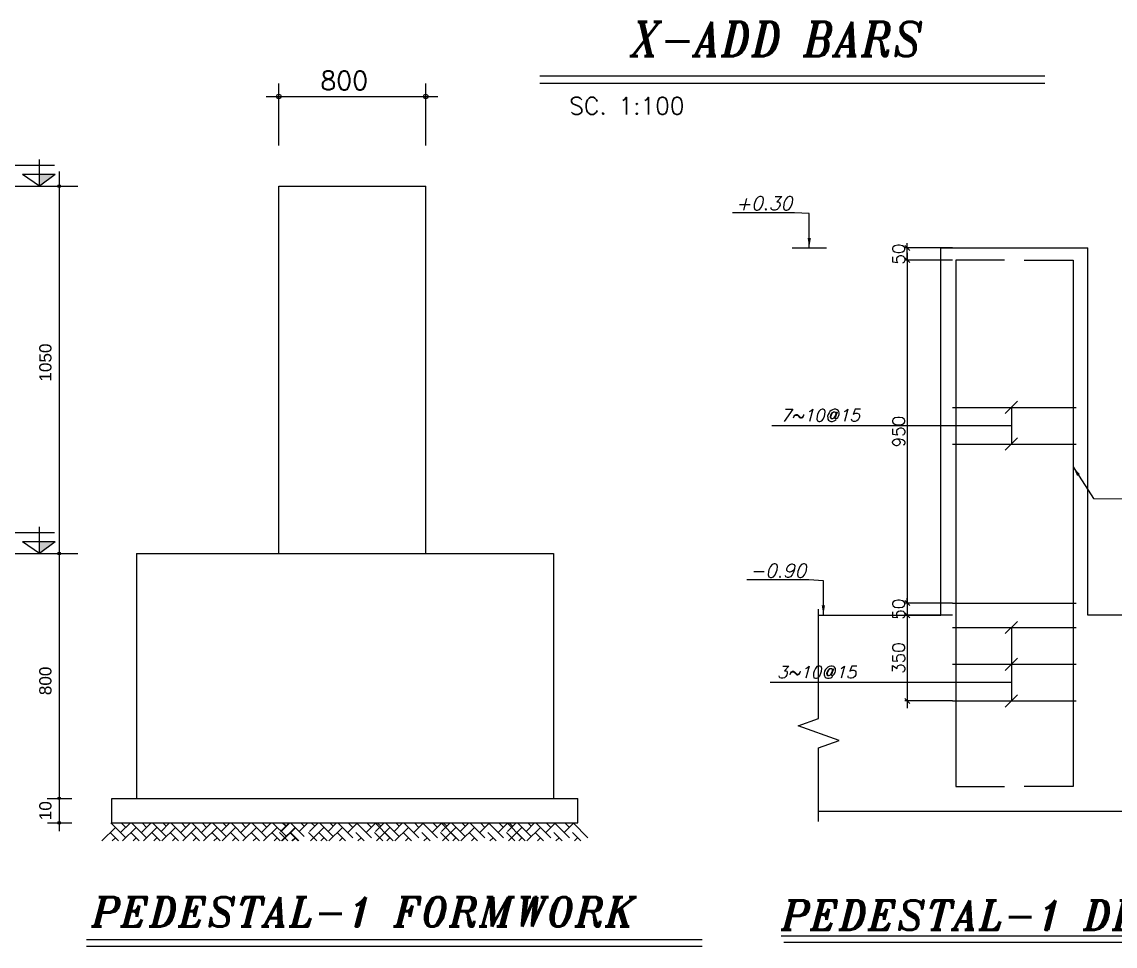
# Model space of a CAD drawing. Header units: inches. Extents: x 1387 to 2676, y -3554 to -2136.
# Drawn here: x 2524.29 to 2546.62, y -2247.5 to -2228.63 of the extents above; entities that cross this region are included whole.
import ezdxf
from ezdxf.enums import TextEntityAlignment as Align

# ---------------------------------------------------------------- set-up
doc = ezdxf.new("R2010")
doc.units = ezdxf.units.IN
doc.header["$MEASUREMENT"] = 0
for name, color, linetype in [('1', 1, 'Continuous'), ('1R', 1, 'Continuous'), ('2Y', 2, 'Continuous'), ('3G', 3, 'Continuous'), ('4C', 4, 'Continuous'), ('6M', 6, 'Continuous'), ('SAZE_DRAWINGS', 7, 'Continuous')]:
    doc.layers.add(name, color=color, linetype=linetype)
doc.styles.add('ITALICT', font='italict')
doc.styles.add('ROMANS', font='ROMANS')
doc.styles.add('SAZE_STYLE', font='romansp.shx', dxfattribs={"oblique": 15})
doc.styles.get("Standard").update_dxf_attribs({"font": 'arial.ttf'})
doc.dimstyles.new('SAZE_DIM_STYLE', dxfattribs={"dimtxt": 0.22, "dimasz": 0.2, "dimexe": 0.1, "dimexo": 0.05, "dimgap": 0.05, "dimtad": 1, "dimzin": 0, "dimdsep": 46, "dimtxsty": 'ROMANS', "dimcen": 2.5, "dimclrd": 1, "dimclre": 1, "dimclrt": 3, "dimadec": 0, "dimazin": 0, "dimtfac": 1, "dimtix": 1, "dimtmove": 1, "dimatfit": 3, "dimfxl": 1, "dimarcsym": 0})

# ---------------------------------------------------------------- blocks, each defined once
blk = doc.blocks.new('P')
at = {"layer": '6M'}
blk.add_circle((0, 0), 0.291, dxfattribs=at)
blk = doc.blocks.new('_Oblique')
at = {"color": 0, "linetype": 'ByBlock', "lineweight": -2}
blk.add_line((-0.5, -0.5), (0.5, 0.5), dxfattribs=at)
blk = doc.blocks.new('*D1937')
at = {"layer": 'Defpoints', "color": 0, "transparency": 16777216}
for p in [(2543.302, -2240.742), (2542.377, -2242.492), (2543.302, -2242.492)]:
    blk.add_point(p, dxfattribs=at)
at = {"layer": 'SAZE_DRAWINGS', "color": 2, "lineweight": -2, "transparency": 16777216}
for p, q in [((2543.302, -2240.742), (2542.327, -2240.742)), ((2542.377, -2240.592), (2542.377, -2242.642)), ((2543.302, -2242.492), (2542.327, -2242.492))]:
    blk.add_line(p, q, dxfattribs=at)
at = {"layer": 'SAZE_DRAWINGS', "color": 2, "lineweight": -2, "transparency": 16777216, "xscale": 0.1, "yscale": 0.1, "zscale": 0.1}
for p, rotation in [((2542.377, -2240.742), 90), ((2542.377, -2242.492), 270)]:
    blk.add_blockref('_Oblique', p, dxfattribs=dict(at, rotation=rotation))
at = {"layer": 'SAZE_DRAWINGS', "color": 3, "transparency": 16777216, "insert": (2542.202, -2241.617), "char_height": 0.25, "attachment_point": 5, "rotation": 90, "style": 'ROMANS'}
blk.add_mtext('350', dxfattribs=at)
blk = doc.blocks.new('*D1938')
at = {"layer": 'Defpoints', "color": 0, "transparency": 16777216}
for p in [(2543.065, -2233.492), (2542.377, -2240.492), (2543.065, -2240.492)]:
    blk.add_point(p, dxfattribs=at)
at = {"layer": 'SAZE_DRAWINGS', "color": 2, "lineweight": -2, "transparency": 16777216}
for p, q in [((2542.377, -2233.342), (2542.377, -2240.642)), ((2543.065, -2233.492), (2542.327, -2233.492)), ((2543.065, -2240.492), (2542.327, -2240.492))]:
    blk.add_line(p, q, dxfattribs=at)
at = {"layer": 'SAZE_DRAWINGS', "color": 2, "lineweight": -2, "transparency": 16777216, "xscale": 0.1, "yscale": 0.1, "zscale": 0.1}
for p, rotation in [((2542.377, -2233.492), 90), ((2542.377, -2240.492), 270)]:
    blk.add_blockref('_Oblique', p, dxfattribs=dict(at, rotation=rotation))
at = {"layer": 'SAZE_DRAWINGS', "color": 3, "transparency": 16777216, "insert": (2542.202, -2236.992), "char_height": 0.25, "attachment_point": 5, "rotation": 90, "style": 'ROMANS'}
blk.add_mtext('950', dxfattribs=at)
blk = doc.blocks.new('*D1939')
at = {"layer": 'Defpoints', "color": 0, "transparency": 16777216}
for p in [(2543.302, -2240.492), (2542.377, -2240.742), (2543.302, -2240.742)]:
    blk.add_point(p, dxfattribs=at)
at = {"layer": 'SAZE_DRAWINGS', "color": 2, "lineweight": -2, "transparency": 16777216}
for p, q in [((2543.302, -2240.492), (2542.327, -2240.492)), ((2542.377, -2240.492), (2542.377, -2240.392)), ((2542.377, -2240.492), (2542.377, -2240.742)), ((2543.302, -2240.742), (2542.327, -2240.742)), ((2542.377, -2240.742), (2542.377, -2240.842))]:
    blk.add_line(p, q, dxfattribs=at)
at = {"layer": 'SAZE_DRAWINGS', "color": 2, "lineweight": -2, "transparency": 16777216, "xscale": 0.1, "yscale": 0.1, "zscale": 0.1}
for p, rotation in [((2542.377, -2240.492), 270), ((2542.377, -2240.742), 90)]:
    blk.add_blockref('_Oblique', p, dxfattribs=dict(at, rotation=rotation))
at = {"layer": 'SAZE_DRAWINGS', "color": 3, "transparency": 16777216, "insert": (2542.202, -2240.617), "char_height": 0.25, "attachment_point": 5, "rotation": 90, "style": 'ROMANS'}
blk.add_mtext('50', dxfattribs=at)
blk = doc.blocks.new('*D1940')
at = {"layer": 'Defpoints', "color": 0, "transparency": 16777216}
for p in [(2542.377, -2233.242), (2543.302, -2233.242), (2543.302, -2233.492)]:
    blk.add_point(p, dxfattribs=at)
at = {"layer": 'SAZE_DRAWINGS', "color": 2, "lineweight": -2, "transparency": 16777216}
for p, q in [((2542.377, -2233.242), (2542.377, -2233.142)), ((2543.302, -2233.242), (2542.327, -2233.242)), ((2542.377, -2233.492), (2542.377, -2233.242)), ((2543.302, -2233.492), (2542.327, -2233.492)), ((2542.377, -2233.492), (2542.377, -2233.592))]:
    blk.add_line(p, q, dxfattribs=at)
at = {"layer": 'SAZE_DRAWINGS', "color": 2, "lineweight": -2, "transparency": 16777216, "xscale": 0.1, "yscale": 0.1, "zscale": 0.1}
for p, rotation in [((2542.377, -2233.242), 270), ((2542.377, -2233.492), 90)]:
    blk.add_blockref('_Oblique', p, dxfattribs=dict(at, rotation=rotation))
at = {"layer": 'SAZE_DRAWINGS', "color": 3, "transparency": 16777216, "insert": (2542.202, -2233.367), "char_height": 0.25, "width": 0.13333, "attachment_point": 5, "rotation": 90, "style": 'ROMANS'}
blk.add_mtext('50', dxfattribs=at)

msp = doc.modelspace()

# ---------------------------------------------------------------- linework, layer by layer
at = {"color": 2}
for p, q in [((2524.65131129, -2231.98017925), (2524.65131129, -2231.43732604)), ((2524.65131129, -2239.48017925), (2524.65131129, -2238.93732604))]:
    msp.add_line(p, q, dxfattribs=at)
at = {"layer": '1R'}
for p, q in [((2529.54159186, -2231.15194556), (2529.54159186, -2229.88545577)), ((2532.54324102, -2231.15194556), (2532.54324102, -2229.88545577)), ((2529.28502908, -2230.1489658), (2532.78902607, -2230.1489658)), ((2525.0547599, -2231.67765772), (2525.0547599, -2239.45457853)), ((2523.17043999, -2231.98003345), (2525.43691785, -2231.98003345)), ((2525.0547599, -2239.17765772), (2525.0547599, -2245.14975516)), ((2523.17043999, -2239.48003345), (2525.43691785, -2239.48003345)), ((2524.81140618, -2239.48003345), (2525.31759555, -2239.48003345)), ((2529.54159186, -2239.48003345), (2532.54189489, -2239.48003345)), ((2524.81140618, -2244.48003345), (2525.31759555, -2244.48003345)), ((2524.81873331, -2244.98003207), (2525.31759555, -2244.98003207))]:
    msp.add_line(p, q, dxfattribs=at)
at = {"layer": '2Y'}
for p, q in [((2524.96306368, -2231.56072959), (2523.14574273, -2231.56072959)), ((2524.65131129, -2231.98017925), (2524.30402915, -2231.73957715)), ((2524.30411809, -2231.73328596), (2524.97196835, -2231.73328596)), ((2524.97187941, -2231.73957715), (2524.65131129, -2231.98017925)), ((2524.96306368, -2239.06072959), (2523.14574273, -2239.06072959)), ((2524.65131129, -2239.48017925), (2524.30402915, -2239.23957715)), ((2524.30411809, -2239.23328596), (2524.97196835, -2239.23328596)), ((2524.97187941, -2239.23957715), (2524.65131129, -2239.48017925)), ((2526.41670428, -2245.2850361), (2526.11170025, -2244.98003207)), ((2526.31063856, -2245.17897038), (2526.50957687, -2244.98003207)), ((2526.41670428, -2245.07290465), (2526.3238317, -2244.98003207)), ((2526.84096718, -2245.2850361), (2526.53596314, -2244.98003207)), ((2526.73490145, -2245.17897038), (2526.93383976, -2244.98003207)), ((2526.84096718, -2245.07290465), (2526.74809459, -2244.98003207)), ((2526.84096718, -2245.07290465), (2526.74809459, -2244.98003207)), ((2527.24243792, -2245.26224396), (2526.96022603, -2244.98003207)), ((2527.1363722, -2245.15617823), (2527.31251837, -2244.98003207)), ((2527.24243792, -2245.05011251), (2527.17235748, -2244.98003207)), ((2527.64390867, -2245.2850361), (2527.33890464, -2244.98003207)), ((2527.53784295, -2245.17897038), (2527.73678126, -2244.98003207)), ((2527.64390867, -2245.07290465), (2527.55103608, -2244.98003207)), ((2528.06817156, -2245.2850361), (2527.76316753, -2244.98003207)), ((2527.96210584, -2245.17897038), (2528.16104415, -2244.98003207)), ((2528.06817156, -2245.07290465), (2527.97529898, -2244.98003207)), ((2528.06817156, -2245.07290465), (2527.97529898, -2244.98003207)), ((2528.46964231, -2245.26224396), (2528.18743042, -2244.98003207)), ((2528.36357659, -2245.15617823), (2528.53972276, -2244.98003207)), ((2528.46964231, -2245.05011251), (2528.39956187, -2244.98003207)), ((2528.87111306, -2245.2850361), (2528.56610903, -2244.98003207)), ((2528.76504734, -2245.17897038), (2528.96398565, -2244.98003207)), ((2528.87111306, -2245.07290465), (2528.77824047, -2244.98003207)), ((2529.29537595, -2245.2850361), (2528.99037192, -2244.98003207)), ((2529.18931023, -2245.17897038), (2529.38824854, -2244.98003207)), ((2529.29537595, -2245.07290465), (2529.20250336, -2244.98003207)), ((2529.29537595, -2245.07290465), (2529.20250336, -2244.98003207)), ((2529.6968467, -2245.26224396), (2529.41463481, -2244.98003207)), ((2529.57721638, -2245.1561824), (2529.75336254, -2244.98003623)), ((2529.59078098, -2245.15617823), (2529.76692715, -2244.98003207)), ((2529.6832821, -2245.05011667), (2529.61320165, -2244.98003623)), ((2529.6968467, -2245.05011251), (2529.62676626, -2244.98003207)), ((2530.0619607, -2245.26224812), (2529.77974881, -2244.98003623)), ((2529.95589498, -2245.1561824), (2530.13204115, -2244.98003623)), ((2530.0619607, -2245.05011667), (2529.99188026, -2244.98003623)), ((2530.16802643, -2245.1561824), (2530.3441726, -2244.98003623)), ((2530.27409215, -2245.05011667), (2530.20401171, -2244.98003623)), ((2530.65277076, -2245.26224812), (2530.37055887, -2244.98003623)), ((2530.54670503, -2245.1561824), (2530.7228512, -2244.98003623)), ((2530.65277076, -2245.05011667), (2530.58269031, -2244.98003623)), ((2531.0542415, -2245.28504026), (2530.74923747, -2244.98003623)), ((2530.94817578, -2245.17897454), (2531.14711409, -2244.98003623)), ((2531.0542415, -2245.07290882), (2530.96136892, -2244.98003623)), ((2531.43292011, -2245.28504026), (2531.12791608, -2244.98003623)), ((2531.32685439, -2245.17897454), (2531.5257927, -2244.98003623)), ((2531.43292011, -2245.07290882), (2531.34004752, -2244.98003623)), ((2531.81159733, -2245.28503887), (2531.5065933, -2244.98003484)), ((2531.5161923, -2245.15618101), (2531.69233847, -2244.98003484)), ((2531.62225803, -2245.05011529), (2531.55217758, -2244.98003484)), ((2532.00093663, -2245.26224673), (2531.71872474, -2244.98003484)), ((2531.89487091, -2245.15618101), (2532.07101708, -2244.98003484)), ((2532.00093663, -2245.05011529), (2531.93085619, -2244.98003484)), ((2532.40240738, -2245.28503887), (2532.09740335, -2244.98003484)), ((2532.29634166, -2245.17897315), (2532.49527997, -2244.98003484)), ((2532.40240738, -2245.07290743), (2532.30953479, -2244.98003484)), ((2532.78108599, -2245.28503887), (2532.47608195, -2244.98003484)), ((2532.67502026, -2245.17897315), (2532.87395857, -2244.98003484)), ((2532.78108599, -2245.07290743), (2532.6882134, -2244.98003484)), ((2533.1597632, -2245.28503749), (2532.85475917, -2244.98003345)), ((2532.86435818, -2245.15617962), (2533.04050435, -2244.98003345)), ((2532.9704239, -2245.0501139), (2532.90034346, -2244.98003345)), ((2533.34910251, -2245.26224534), (2533.06689062, -2244.98003345)), ((2533.24303678, -2245.15617962), (2533.41918295, -2244.98003345)), ((2533.34910251, -2245.0501139), (2533.27902206, -2244.98003345)), ((2533.75057325, -2245.28503749), (2533.44556922, -2244.98003345)), ((2533.64450753, -2245.17897176), (2533.84344584, -2244.98003345)), ((2533.75057325, -2245.07290604), (2533.65770067, -2244.98003345)), ((2534.12925186, -2245.28503749), (2533.82424783, -2244.98003345)), ((2534.02318614, -2245.17897176), (2534.22212445, -2244.98003345)), ((2534.12925186, -2245.07290604), (2534.03637927, -2244.98003345)), ((2534.50792908, -2245.2850361), (2534.20292505, -2244.98003207)), ((2534.21137946, -2245.15617823), (2534.38752563, -2244.98003207)), ((2534.31744518, -2245.05011251), (2534.24736474, -2244.98003207)), ((2534.69612379, -2245.26224396), (2534.4139119, -2244.98003207)), ((2534.59005807, -2245.15617823), (2534.76620423, -2244.98003207)), ((2534.69612379, -2245.05011251), (2534.62604334, -2244.98003207)), ((2535.09759454, -2245.2850361), (2534.7925905, -2244.98003207)), ((2534.99152881, -2245.17897038), (2535.19046712, -2244.98003207)), ((2535.09759454, -2245.07290465), (2535.00472195, -2244.98003207)), ((2535.47627314, -2245.2850361), (2535.17126911, -2244.98003207)), ((2535.37020742, -2245.17897038), (2535.56914573, -2244.98003207)), ((2535.47627314, -2245.07290465), (2535.38340055, -2244.98003207)), ((2535.85495036, -2245.28503471), (2535.54994633, -2244.98003068)), ((2525.92840209, -2245.3490754), (2526.20457284, -2245.07290465)), ((2526.26861214, -2245.3490754), (2526.09850712, -2245.17897038)), ((2526.35266498, -2245.3490754), (2526.62883573, -2245.07290465)), ((2526.69287503, -2245.3490754), (2526.52277001, -2245.17897038)), ((2526.77692787, -2245.3490754), (2527.05309862, -2245.07290465)), ((2527.11713793, -2245.3490754), (2526.9470329, -2245.17897038)), ((2527.15560648, -2245.3490754), (2527.43177723, -2245.07290465)), ((2527.15560648, -2245.3490754), (2527.43177723, -2245.07290465)), ((2527.49581653, -2245.3490754), (2527.3257115, -2245.17897038)), ((2527.49581653, -2245.3490754), (2527.3257115, -2245.17897038)), ((2527.57986937, -2245.3490754), (2527.85604012, -2245.07290465)), ((2527.92007942, -2245.3490754), (2527.7499744, -2245.17897038)), ((2528.00413226, -2245.3490754), (2528.28030301, -2245.07290465)), ((2528.34434231, -2245.3490754), (2528.17423729, -2245.17897038)), ((2528.38281087, -2245.3490754), (2528.65898162, -2245.07290465)), ((2528.38281087, -2245.3490754), (2528.65898162, -2245.07290465)), ((2528.72302092, -2245.3490754), (2528.55291589, -2245.17897038)), ((2528.72302092, -2245.3490754), (2528.55291589, -2245.17897038)), ((2528.80707376, -2245.3490754), (2529.08324451, -2245.07290465)), ((2529.14728381, -2245.3490754), (2528.97717878, -2245.17897038)), ((2529.23133665, -2245.3490754), (2529.5075074, -2245.07290465)), ((2529.5715467, -2245.3490754), (2529.40144168, -2245.17897038)), ((2529.72567385, -2245.34907957), (2529.55556883, -2245.17897454)), ((2529.59645065, -2245.34907957), (2529.8726214, -2245.07290882)), ((2529.61001525, -2245.3490754), (2529.886186, -2245.07290465)), ((2529.93666071, -2245.34907957), (2529.76655568, -2245.17897454)), ((2529.93666071, -2245.34907957), (2529.76655568, -2245.17897454)), ((2529.95022531, -2245.3490754), (2529.78012028, -2245.17897038)), ((2530.31648391, -2245.34907957), (2530.14637888, -2245.17897454)), ((2530.1872607, -2245.34907957), (2530.46343145, -2245.07290882)), ((2530.52747076, -2245.34907957), (2530.35736573, -2245.17897454)), ((2530.52747076, -2245.34907957), (2530.35736573, -2245.17897454)), ((2530.56593931, -2245.34907957), (2530.84211006, -2245.07290882)), ((2530.90614936, -2245.34907957), (2530.73604434, -2245.17897454)), ((2531.28482797, -2245.34907957), (2531.11472294, -2245.17897454)), ((2531.66350519, -2245.34907818), (2531.49340016, -2245.17897315)), ((2531.66464978, -2245.34907818), (2531.49454475, -2245.17897315)), ((2531.53542658, -2245.34907818), (2531.81159733, -2245.07290743)), ((2531.87563663, -2245.34907818), (2531.70553161, -2245.17897315)), ((2531.87563663, -2245.34907818), (2531.70553161, -2245.17897315)), ((2531.91410518, -2245.34907818), (2532.19027593, -2245.07290743)), ((2532.25431524, -2245.34907818), (2532.08421021, -2245.17897315)), ((2532.63299384, -2245.34907818), (2532.46288882, -2245.17897315)), ((2533.01167106, -2245.34907679), (2532.84156603, -2245.17897176)), ((2533.01281566, -2245.34907679), (2532.84271063, -2245.17897176)), ((2532.88359245, -2245.34907679), (2533.1597632, -2245.07290604)), ((2533.22380251, -2245.34907679), (2533.05369748, -2245.17897176)), ((2533.22380251, -2245.34907679), (2533.05369748, -2245.17897176)), ((2533.26227106, -2245.34907679), (2533.53844181, -2245.07290604)), ((2533.60248111, -2245.34907679), (2533.43237609, -2245.17897176)), ((2533.98115972, -2245.34907679), (2533.81105469, -2245.17897176)), ((2534.35983694, -2245.3490754), (2534.18973191, -2245.17897038)), ((2534.35983694, -2245.3490754), (2534.18973191, -2245.17897038)), ((2534.23061374, -2245.3490754), (2534.50678449, -2245.07290465)), ((2534.57082379, -2245.3490754), (2534.40071876, -2245.17897038)), ((2534.57082379, -2245.3490754), (2534.40071876, -2245.17897038)), ((2534.60929234, -2245.3490754), (2534.88546309, -2245.07290465)), ((2534.9495024, -2245.3490754), (2534.77939737, -2245.17897038)), ((2535.328181, -2245.3490754), (2535.15807597, -2245.17897038)), ((2535.70685822, -2245.34907402), (2535.53675319, -2245.17896899)), ((2526.14053353, -2245.3490754), (2526.20457284, -2245.2850361)), ((2526.56479643, -2245.3490754), (2526.62883573, -2245.2850361)), ((2526.98905932, -2245.3490754), (2527.05309862, -2245.2850361)), ((2527.36773792, -2245.3490754), (2527.43177723, -2245.2850361)), ((2527.36773792, -2245.3490754), (2527.43177723, -2245.2850361)), ((2527.79200081, -2245.3490754), (2527.85604012, -2245.2850361)), ((2528.21626371, -2245.3490754), (2528.28030301, -2245.2850361)), ((2528.59494231, -2245.3490754), (2528.65898162, -2245.2850361)), ((2528.59494231, -2245.3490754), (2528.65898162, -2245.2850361)), ((2529.0192052, -2245.3490754), (2529.08324451, -2245.2850361)), ((2529.44346809, -2245.3490754), (2529.5075074, -2245.2850361)), ((2529.59759525, -2245.34907957), (2529.66163455, -2245.28504026)), ((2529.8085821, -2245.34907957), (2529.8726214, -2245.28504026)), ((2529.8085821, -2245.34907957), (2529.8726214, -2245.28504026)), ((2529.8221467, -2245.3490754), (2529.886186, -2245.2850361)), ((2530.1884053, -2245.34907957), (2530.2524446, -2245.28504026)), ((2530.39939215, -2245.34907957), (2530.46343145, -2245.28504026)), ((2530.39939215, -2245.34907957), (2530.46343145, -2245.28504026)), ((2530.77807075, -2245.34907957), (2530.84211006, -2245.28504026)), ((2531.15674936, -2245.34907957), (2531.22078866, -2245.28504026)), ((2531.53542658, -2245.34907818), (2531.59946588, -2245.28503887)), ((2531.53657117, -2245.34907818), (2531.60061048, -2245.28503887)), ((2531.74755802, -2245.34907818), (2531.81159733, -2245.28503887)), ((2531.74755802, -2245.34907818), (2531.81159733, -2245.28503887)), ((2532.12623663, -2245.34907818), (2532.19027593, -2245.28503887)), ((2532.50491524, -2245.34907818), (2532.56895454, -2245.28503887)), ((2532.88359245, -2245.34907679), (2532.94763176, -2245.28503749)), ((2532.88473705, -2245.34907679), (2532.94877635, -2245.28503749)), ((2533.0957239, -2245.34907679), (2533.1597632, -2245.28503749)), ((2533.0957239, -2245.34907679), (2533.1597632, -2245.28503749)), ((2533.4744025, -2245.34907679), (2533.53844181, -2245.28503749)), ((2533.85308111, -2245.34907679), (2533.91712041, -2245.28503749)), ((2534.23175833, -2245.3490754), (2534.29579763, -2245.2850361)), ((2534.23175833, -2245.3490754), (2534.29579763, -2245.2850361)), ((2534.44274518, -2245.3490754), (2534.50678449, -2245.2850361)), ((2534.44274518, -2245.3490754), (2534.50678449, -2245.2850361)), ((2534.82142379, -2245.3490754), (2534.88546309, -2245.2850361)), ((2535.20010239, -2245.3490754), (2535.2641417, -2245.2850361)), ((2535.57877961, -2245.34907402), (2535.64281891, -2245.28503471))]:
    msp.add_line(p, q, dxfattribs=at)
at = {"layer": '3G', "linetype": 'ByBlock'}
msp.add_line((2534.87301219, -2229.87518368, -0.00000026), (2545.18230099, -2229.87518368, -0.00000026), dxfattribs=at)
at = {"layer": '3G'}
for p, q in [((2534.88583315, -2229.87518368, -0.00000026), (2545.18230099, -2229.87518368, -0.00000026)), ((2529.54159186, -2239.48003345), (2529.54159186, -2231.98003345)), ((2529.54159186, -2231.98003345), (2532.54189489, -2231.98003345)), ((2532.54189489, -2239.48003345), (2532.54189489, -2231.98003345)), ((2526.63451307, -2239.48003345), (2526.63451307, -2244.48003345)), ((2526.63451307, -2239.48003345), (2529.54159186, -2239.48003345)), ((2532.54189489, -2239.48003345), (2535.15001463, -2239.48003345)), ((2535.15001463, -2239.48003345), (2535.15001463, -2244.48003345)), ((2526.13451307, -2244.98003345), (2526.13451307, -2244.48003345)), ((2526.13451307, -2244.48003345), (2535.65001463, -2244.48003345)), ((2535.65001463, -2244.98003345), (2535.65001463, -2244.48003345)), ((2526.13451307, -2244.98003345), (2535.65001463, -2244.98003345)), ((2539.8563789, -2247.41917287), (2549.01811543, -2247.41917287)), ((2525.61538659, -2247.49781278), (2538.18699115, -2247.49781278))]:
    msp.add_line(p, q, dxfattribs=at)
for points in [[(2524.65131129, -2231.98017925), (2524.97187941, -2231.73957715), (2524.65131129, -2231.73957715)], [(2524.65131129, -2239.48017925), (2524.97187941, -2239.23957715), (2524.65131129, -2239.23957715)]]:
    msp.add_solid(points, dxfattribs=at)
at = {"layer": '6M', "color": 4}
msp.add_line((2534.87301219, -2229.72461656, -0.00000026), (2545.18230099, -2229.72461656, -0.00000026), dxfattribs=at)
at = {"layer": '6M'}
msp.add_line((2525.61538659, -2247.36339976), (2538.18699115, -2247.36339976), dxfattribs=at)
at = {"layer": 'SAZE_DRAWINGS', "color": 3}
for p, q in [((2540.02468033, -2233.24164019), (2540.72468033, -2233.24164019)), ((2543.06491826, -2233.24164019), (2546.06491826, -2233.24164019)), ((2543.30241826, -2236.49719741), (2545.82741826, -2236.49719741)), ((2543.30241826, -2237.24719741), (2545.82741826, -2237.24719741)), ((2543.30241826, -2240.49164019), (2545.82741826, -2240.49164019)), ((2540.56491826, -2240.74164019), (2541.01274866, -2240.74164019)), ((2543.30241826, -2240.99164019), (2545.82741826, -2240.99164019)), ((2543.30241826, -2240.99164019), (2545.82741826, -2240.99164019)), ((2543.30241826, -2241.74164019), (2545.82741826, -2241.74164019)), ((2543.30241826, -2241.74164019), (2545.82741826, -2241.74164019)), ((2543.30241826, -2242.49164019), (2545.82741826, -2242.49164019)), ((2543.30241826, -2242.49164019), (2545.82741826, -2242.49164019)), ((2540.56491826, -2244.74164019), (2548.56491826, -2244.74164019))]:
    msp.add_line(p, q, dxfattribs=at)
at = {"layer": 'SAZE_DRAWINGS', "color": 2}
for p, q in [((2544.62741826, -2236.37219741), (2544.37741826, -2236.62219741)), ((2544.50241826, -2236.49719741), (2544.50241826, -2237.24719741)), ((2544.50241826, -2236.87219741), (2539.60741826, -2236.87219741)), ((2544.62741826, -2237.12219741), (2544.37741826, -2237.37219741)), ((2544.62741826, -2240.86664019), (2544.37741826, -2241.11664019)), ((2544.62741826, -2240.86664019), (2544.37741826, -2241.11664019)), ((2544.50241826, -2240.99164019), (2544.50241826, -2242.49164019)), ((2544.50241826, -2240.99164019), (2544.50241826, -2242.49164019)), ((2544.62741826, -2241.61664019), (2544.37741826, -2241.86664019)), ((2544.62741826, -2241.61664019), (2544.37741826, -2241.86664019)), ((2544.50241826, -2242.11664019), (2539.576365, -2242.11664019)), ((2544.62741826, -2242.36664019), (2544.37741826, -2242.61664019)), ((2544.62741826, -2242.36664019), (2544.37741826, -2242.61664019))]:
    msp.add_line(p, q, dxfattribs=at)
at = {"layer": 'SAZE_DRAWINGS', "color": 3}
for points in [[(2540.56491826, -2240.74164019), (2543.06491826, -2240.74164019), (2543.06491826, -2233.24164019)], [(2548.56491826, -2240.74164019), (2546.06491826, -2240.74164019), (2546.06491826, -2233.24164019)]]:
    msp.add_lwpolyline(points, dxfattribs=at)
at = {"layer": 'SAZE_DRAWINGS', "color": 6}
for points in [[(2544.36491826, -2233.49164019), (2543.36491826, -2233.49164019), (2543.36491826, -2244.24164019), (2544.36491826, -2244.24164019)], [(2544.76491826, -2233.49164019), (2545.76491826, -2233.49164019), (2545.76491826, -2244.24164019), (2544.76491826, -2244.24164019)]]:
    msp.add_lwpolyline(points, dxfattribs=at)
at = {"layer": 'SAZE_DRAWINGS', "color": 1}
msp.add_lwpolyline([(2540.56491826, -2244.9501688), (2540.56491826, -2243.4501688), (2540.98491826, -2243.3001688), (2540.14491826, -2243.0001688), (2540.56491826, -2242.8501688), (2540.56491826, -2240.61894097)], dxfattribs=at)

# ---------------------------------------------------------------- block references
at = {"layer": '1', "xscale": 0.1515151514997797, "yscale": 0.1515151514997797, "zscale": 0.1515151514997797}
for p in [(2529.54159186, -2230.1489658), (2532.54324102, -2230.1489658)]:
    msp.add_blockref('P', p, dxfattribs=at)
at = {"layer": '3G', "xscale": 0.0874997571791028, "yscale": 0.0874997571791028, "zscale": 0.0874997571791028}
for p in [(2525.0547599, -2231.98003345), (2525.0547599, -2239.48003345), (2525.0547599, -2244.48003345), (2525.0547599, -2244.98003207)]:
    msp.add_blockref('P', p, dxfattribs=at)

# ---------------------------------------------------------------- texts
at = {"layer": '2Y', "style": 'ROMANS'}
msp.add_text('800', height=0.378787879, dxfattribs=at).set_placement((2530.39052504, -2230.0123976))
at = {"layer": '3G', "style": 'ROMANS'}
msp.add_text('SC. 1:100', height=0.35, dxfattribs=at).set_placement((2535.47242343, -2230.51597205, -0.00000026))
at = {"layer": '3G'}
for s, p in [('1050', (2524.77360268, -2235.58209994)), ('800', (2524.77360268, -2242.08209994)), ('10', (2524.77360268, -2244.73261467))]:
    msp.add_text(s, height=0.249999306, rotation=90, dxfattribs=at).set_placement(p, align=Align.MIDDLE)
at = {"layer": '4C', "style": 'ITALICT', "width": 0.9}
msp.add_text('X-ADD BARS', height=0.7, dxfattribs=at).set_placement((2536.73995376, -2229.32545005, -0.00000026))
at = {"layer": '6M', "style": 'ITALICT'}
msp.add_text('PEDESTAL-1 FORMWORK  ', height=0.5999983349, dxfattribs=at).set_placement((2525.71451544, -2247.09638885))
msp.add_text('%%UPEDESTAL-1 DETAIL', height=0.5999983349, dxfattribs=at).set_placement((2544.45332672, -2247.3442287), align=Align.BOTTOM_CENTER)
at = {"layer": 'SAZE_DRAWINGS', "color": 2, "style": 'SAZE_STYLE', "oblique": 15}
for s, p in [('7~10@15', (2541.40743278, -2236.78469741)), ('3~10@15', (2541.33554029, -2242.02914019))]:
    msp.add_text(s, height=0.25, dxfattribs=at).set_placement(p, align=Align.RIGHT)
at = {"layer": 'SAZE_DRAWINGS', "color": 3, "char_height": 0.28, "attachment_point": 9, "style": 'SAZE_STYLE'}
for s, insert in [('+0.30', (2540.02468033, -2232.47164019)), ('-0.90', (2540.31274866, -2239.97164019))]:
    msp.add_mtext(s, dxfattribs=dict(at, insert=insert))

# ---------------------------------------------------------------- dimensions: what is measured, and where the dimension line sits
at = {"layer": 'SAZE_DRAWINGS', "color": 2}
for base, p1, p2, angle, text, picture, middle in [((2542.37741827, -2233.24164019), (2543.30241826, -2233.49164019), (2543.30241826, -2233.24164019), 270, '50', '*D1940', (2542.20241827, -2233.36664019)), ((2542.37741827, -2240.49164019), (2543.06491826, -2233.49164019), (2543.06491826, -2240.49164019), 90, '950', '*D1938', (2542.20241827, -2236.99164019)), ((2542.37741827, -2240.74164019), (2543.30241826, -2240.49164019), (2543.30241826, -2240.74164019), 90, '50', '*D1939', (2542.20241827, -2240.61664019)), ((2542.37741827, -2242.49164019), (2543.30241826, -2240.74164019), (2543.30241826, -2242.49164019), 90, '350', '*D1937', (2542.20241827, -2241.61664019))]:
    dim = msp.add_linear_dim(base=base, p1=p1, p2=p2, angle=angle, text=text, dimstyle='SAZE_DIM_STYLE', override={"dimtxt": 0.25, "dimasz": 0.1, "dimexe": 0.05, "dimexo": 0, "dimtoh": 1, "dimdec": 1, "dimlfac": 20, "dimrnd": 0.5, "dimzin": 8, "dimblk": 'Oblique', "dimdle": 0.15, "dimclrd": 2, "dimclre": 2}, dxfattribs=at)
    dim.commit()
    dim.dimension.update_dxf_attribs({"geometry": picture, "text_midpoint": middle})

# ---------------------------------------------------------------- leaders
at = {"layer": 'SAZE_DRAWINGS', "color": 7, "annotation_type": 0, "has_hookline": 1}
for points, hookline_direction, text_width in [([(2540.37468033, -2233.24164019), (2540.37468033, -2232.54164019), (2540.07468033, -2232.52164019)], 1, 1.21524791), ([(2545.76491826, -2237.70968273), (2546.17741826, -2238.35968273), (2548.43906637, -2238.37843273)], 0, 1.34685045), ([(2540.66274866, -2240.74164019), (2540.66274866, -2240.04164019), (2540.36274866, -2240.02164019)], 1, 1.21524791)]:
    msp.add_leader(points, dimstyle='SAZE_DIM_STYLE', override={"dimasz": 0.2, "dimgap": 0.05, "dimtad": 1, "dimtoh": 1, "dimrnd": 0.05, "dimclrd": 2}, dxfattribs=dict(at, hookline_direction=hookline_direction, text_width=text_width))

doc.saveas('drawing.dxf')
